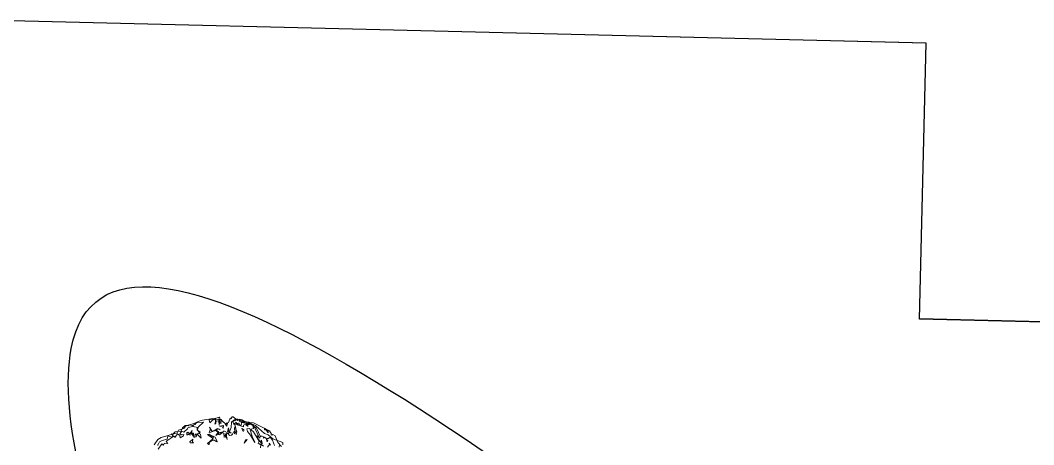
# Model space of a CAD drawing. Header units: millimetres. Extents: x 1418 to 1811, y 1796 to 1956.
# Drawn here: x 1507.52 to 1512.61, y 1868.11 to 1870.24 of the extents above; entities that cross this region are included whole.
import ezdxf

# ---------------------------------------------------------------- set-up
doc = ezdxf.new("R2010")
doc.units = ezdxf.units.MM
for name, color, linetype, lineweight in [('ARBRE', 251, 'Continuous', 13), ('layout', 253, 'Continuous', 13), ('LINHAGROSSA', 7, 'Continuous', 30)]:
    doc.layers.add(name, color=color, linetype=linetype, lineweight=lineweight)
doc.layers.add('VEGETAIS', color=3, linetype='Continuous')

# ---------------------------------------------------------------- blocks, each defined once
blk = doc.blocks.new('WMF26', base_point=(0, 0.001))
at = {"color": 85}
for points in [[(7.323, -0.184), (7.359, -0.221), (7.462, -0.147), (7.745, -0.286), (7.883, -0.286), (8.022, -0.496), (8.159, -0.636), (8.407, -0.605), (8.545, -0.395), (8.581, -0.358), (8.581, -0.322), (8.618, -0.322), (8.654, -0.358), (8.756, -0.257), (8.829, -0.257), (9.069, -0.569), (9.105, -0.605), (9.28, -0.533), (9.419, -0.569), (9.732, -0.846), (10.255, -0.984), (11.302, -1.792), (11.412, -2.069), (11.376, -2.105), (11.412, -2.141), (11.514, -2.105), (11.652, -2.243), (11.761, -2.767), (11.973, -3.116)], [(2.644, -1.232), (2.994, -0.883), (3.269, -0.781), (4.492, -0.672), (4.565, -0.569), (4.638, -0.496), (5.053, -0.431), (5.191, -0.286), (5.86, -0.221), (6.275, -0.111), (6.522, -0.082), (7.323, -0.111), (7.323, -0.184), (7.323, -0.184)]]:
    blk.add_lwpolyline(points, dxfattribs=at)
at = {"color": 63}
for points in [[(6.5, -0.246), (6.573, -0.246), (6.152, -0.522), (6.078, -0.631), (6.049, -0.661), (6.049, -0.77), (6.188, -0.944), (6.116, -1.009), (6.188, -1.083), (6.188, -1.396), (5.94, -1.046), (5.838, -1.221), (5.701, -1.221), (5.489, -0.871), (5.417, -0.944), (5.417, -1.009), (5.315, -0.944), (5.278, -0.908), (5.242, -0.908), (5.176, -0.981), (5.206, -0.806), (5.242, -0.77), (5.278, -0.77), (5.417, -0.908), (5.627, -0.697), (5.59, -0.806), (5.554, -0.835), (5.627, -0.908), (5.627, -1.119), (5.729, -1.221), (5.802, -1.221), (5.874, -1.155), (5.802, -1.009), (6.078, -1.009), (6.152, -0.944), (6.013, -0.734), (6.013, -0.631), (6.078, -0.558), (5.729, -0.42), (5.38, -0.42), (5.315, -0.522), (5.002, -0.697), (4.856, -0.594), (4.681, -0.77), (4.791, -0.871), (4.965, -0.871), (4.929, -0.981), (4.652, -1.083), (4.652, -0.908), (4.507, -0.734), (4.266, -0.981), (4.266, -0.944), (4.194, -0.871), (3.633, -1.119), (3.604, -1.119), (3.568, -1.155), (3.67, -1.33), (3.43, -1.257), (3.284, -1.396), (3.284, -1.33), (3.219, -1.257), (2.869, -1.606)], [(2.905, -1.33), (2.905, -1.257), (2.934, -1.257), (3.081, -1.083), (3.284, -1.009), (3.67, -0.981), (3.779, -0.77), (4.056, -0.908), (4.158, -0.806), (4.056, -0.661), (4.158, -0.697), (4.369, -0.558), (4.791, -0.594), (4.965, -0.384), (5.176, -0.246), (5.38, -0.282), (5.417, -0.311), (5.489, -0.246), (5.729, -0.347), (5.766, -0.384), (5.874, -0.246), (5.94, -0.311), (6.049, -0.173), (6.464, -0.282), (6.5, -0.246), (6.5, -0.246)], [(7.745, -0.286), (7.796, -0.374), (7.696, -0.678), (7.721, -0.375), (7.533, -0.326), (7.475, -0.444), (7.462, -0.493), (7.374, -0.544), (7.47, -0.362), (7.506, -0.223), (7.488, -0.192), (7.348, -0.155), (7.03, -0.375), (7.022, -0.143), (7.84, -0.103), (7.784, -0.136), (7.745, -0.286), (7.745, -0.286)], [(8.752, -0.781), (8.782, -0.817), (8.956, -0.708), (9.131, -0.883), (9.167, -0.853), (9.167, -0.781), (9.203, -0.919), (9.277, -0.991), (9.306, -0.991), (9.342, -0.883), (9.342, -0.781), (9.83, -0.955), (9.974, -1.057), (10.15, -1.057), (10.353, -1.203), (10.913, -1.931), (11.161, -2.076), (11.438, -2.425), (12.136, -2.84), (12.099, -3.014)], [(11.895, -2.978), (11.859, -2.949), (11.787, -3.124)], [(11.474, -2.949), (11.401, -2.527), (11.263, -2.279), (11.088, -2.353), (11.052, -2.317), (11.023, -2.317), (10.986, -2.353), (10.986, -2.425), (11.052, -2.491), (10.986, -2.563), (10.95, -2.317), (10.95, -2.279), (10.848, -2.178), (10.776, -2.25), (10.776, -2.141), (10.703, -2.076), (10.601, -2.076), (10.564, -2.105), (10.389, -1.406), (10.252, -1.268), (10.216, -1.304), (10.15, -1.304), (10.216, -1.167), (10.04, -1.057), (9.83, -1.057), (9.728, -0.955), (9.48, -1.027), (9.451, -1.13), (9.029, -0.919), (8.956, -0.817), (8.855, -0.853), (8.855, -1.203), (8.891, -1.304), (8.891, -1.406), (8.855, -1.442), (8.782, -1.442), (8.679, -1.34), (8.542, -1.516), (8.469, -1.582), (8.294, -1.582), (8.258, -1.479), (8.192, -1.406), (8.12, -1.406), (8.083, -1.582), (8.083, -1.69), (8.017, -1.69), (7.981, -1.516), (7.945, -1.479), (7.879, -1.654), (7.909, -1.34), (7.843, -1.268), (7.632, -1.377), (7.705, -1.304), (7.632, -1.232), (7.494, -1.304), (7.458, -1.304), (7.421, -1.268), (7.945, -1.203), (7.945, -1.167), (8.294, -1.442), (8.542, -1.027), (8.643, -0.643), (8.819, -0.533), (8.752, -0.679), (8.752, -0.781), (8.752, -0.781)], [(5.311, -1.508), (5.551, -1.334), (5.485, -1.545), (5.551, -1.618), (5.311, -1.581), (5.311, -1.508), (5.311, -1.508)], [(7.293, -1.88), (7.122, -1.724), (7.002, -1.689), (6.719, -1.829), (6.697, -1.875), (6.718, -1.937), (6.65, -1.961), (6.582, -1.877), (7.039, -1.6), (7.108, -1.467), (7.084, -1.398), (6.943, -1.417), (6.897, -1.395), (6.98, -1.326), (7.228, -1.502), (7.31, -1.843), (7.293, -1.88), (7.293, -1.88)], [(9.555, -2.114), (9.272, -2.362), (9.417, -2.114), (9.555, -2.114), (9.555, -2.114)]]:
    blk.add_lwpolyline(points, dxfattribs=at)
at = {"color": 106}
for points in [[(7.512, -0.908), (7.621, -0.981), (7.686, -1.046), (7.548, -0.944), (7.476, -0.944), (7.41, -1.009), (7.548, -1.155), (7.548, -1.396), (7.476, -1.33), (7.3, -1.396), (7.512, -1.185), (7.337, -1.009), (6.988, -1.083), (6.85, -1.083), (6.922, -0.981), (6.988, -0.908), (6.951, -0.697), (7.097, -1.046), (7.512, -0.908), (7.512, -0.908)], [(7.934, -0.311), (7.861, -0.486), (7.861, -0.558), (7.759, -0.558), (7.825, -0.246), (7.861, -0.246), (7.934, -0.311), (7.934, -0.311)], [(8.246, -0.871), (8.145, -0.697), (8.174, -0.697), (8.21, -0.734), (8.283, -0.631), (8.32, -0.661), (8.246, -0.871), (8.246, -0.871)], [(9.607, -0.77), (9.92, -0.871), (10.204, -1.155), (10.444, -2.094), (10.517, -2.203), (10.342, -1.992), (10.342, -2.203), (10.517, -2.582), (10.59, -2.48), (10.553, -2.48), (10.553, -2.379), (10.59, -2.379), (10.59, -2.618), (10.517, -2.691), (10.655, -2.829)], [(10.939, -2.967), (11.114, -2.793), (11.114, -2.691), (11.179, -2.866)], [(10.415, -2.931), (10.481, -2.691), (10.306, -2.552), (10.415, -2.407), (10.132, -1.643), (9.993, -1.505), (9.993, -1.432), (10.168, -1.396), (10.168, -1.185), (9.891, -0.908), (9.746, -1.046), (9.746, -1.083), (9.819, -1.155), (9.783, -1.155), (9.68, -1.046), (9.746, -0.871), (9.68, -0.806), (9.542, -0.871), (9.571, -0.806), (9.571, -0.77), (9.368, -0.734), (9.295, -0.661), (9.259, -0.661), (9.221, -0.697), (9.221, -0.594), (9.12, -0.486), (9.018, -0.486), (8.909, -0.594), (8.844, -0.486), (9.192, -0.522), (9.607, -0.77), (9.607, -0.77)], [(5.701, -1.221), (5.664, -1.221), (5.664, -0.908), (5.701, -0.908), (5.701, -1.221), (5.701, -1.221)], [(7.025, -1.534), (6.712, -1.221), (6.85, -1.221), (7.025, -1.534), (7.025, -1.534)], [(7.934, -0.981), (7.898, -0.835), (7.686, -0.77), (7.999, -0.77), (7.934, -0.981), (7.934, -0.981)], [(8.073, -1.853), (7.999, -1.396), (8.073, -1.505), (8.073, -1.853), (8.073, -1.853)], [(8.32, -1.185), (8.32, -1.293), (8.458, -1.432), (8.246, -1.293), (8.21, -1.257), (8.349, -1.009), (8.349, -1.119), (8.32, -1.185), (8.32, -1.185)], [(8.844, -1.469), (8.844, -1.57), (8.808, -1.57), (8.734, -1.505), (8.698, -1.534), (8.77, -1.33), (8.77, -1.119), (8.873, -1.009), (8.873, -1.33), (8.844, -1.469), (8.844, -1.469)], [(9.433, -1.358), (9.433, -1.432), (9.397, -1.432), (9.368, -1.469), (9.295, -1.257), (9.331, -1.257), (9.433, -1.358), (9.433, -1.358)], [(9.956, -2.057), (10.066, -2.407), (10.066, -2.444), (9.855, -1.853), (9.68, -1.534), (9.68, -1.33), (9.891, -1.358), (9.956, -2.057), (9.956, -2.057)], [(11.179, -1.92), (11.078, -1.68), (10.968, -1.643), (10.968, -1.534), (11.216, -1.781), (11.179, -1.92), (11.179, -1.92)]]:
    blk.add_lwpolyline(points, dxfattribs=at)
blk = doc.blocks.new('T2_02')
at = {"xscale": 0.3499999999999943, "yscale": 0.3499999999999943, "zscale": 0.3499999999999943}
blk.add_blockref('WMF26', (-2.24, 1.997), dxfattribs=at)

msp = doc.modelspace()

# ---------------------------------------------------------------- linework, layer by layer
at = {"layer": 'layout'}
for p, q in [((1512.0662, 1870.1214), (1507.3251, 1870.2368)), ((1512.0345, 1868.7403), (1512.0662, 1870.1214)), ((1515.1467, 1868.6645), (1512.0345, 1868.7403))]:
    msp.add_line(p, q, dxfattribs=at)
at = {"layer": 'LINHAGROSSA'}
for p, q in [((1512.0682, 1870.1213), (1507.3251, 1870.2368)), ((1512.0344, 1868.7359), (1512.0682, 1870.1213)), ((1515.1467, 1868.6645), (1512.0344, 1868.7359))]:
    msp.add_line(p, q, dxfattribs=at)
at = {"layer": 'VEGETAIS'}
msp.add_spline([(1511.8545, 1866.5919), (1507.7755, 1868.5884), (1508.2006, 1867.1043), (1513.4974, 1864.9639), (1511.8545, 1866.5919)], degree=3, dxfattribs=at)

# ---------------------------------------------------------------- block references
at = {"layer": 'ARBRE', "xscale": 0.1918409178794672, "yscale": 0.1918409178794672, "zscale": 0.1918409178794672, "rotation": 10.65514725593884}
msp.add_blockref('T2_02', (1508.4953, 1867.8567), dxfattribs=at)

doc.saveas('drawing.dxf')
